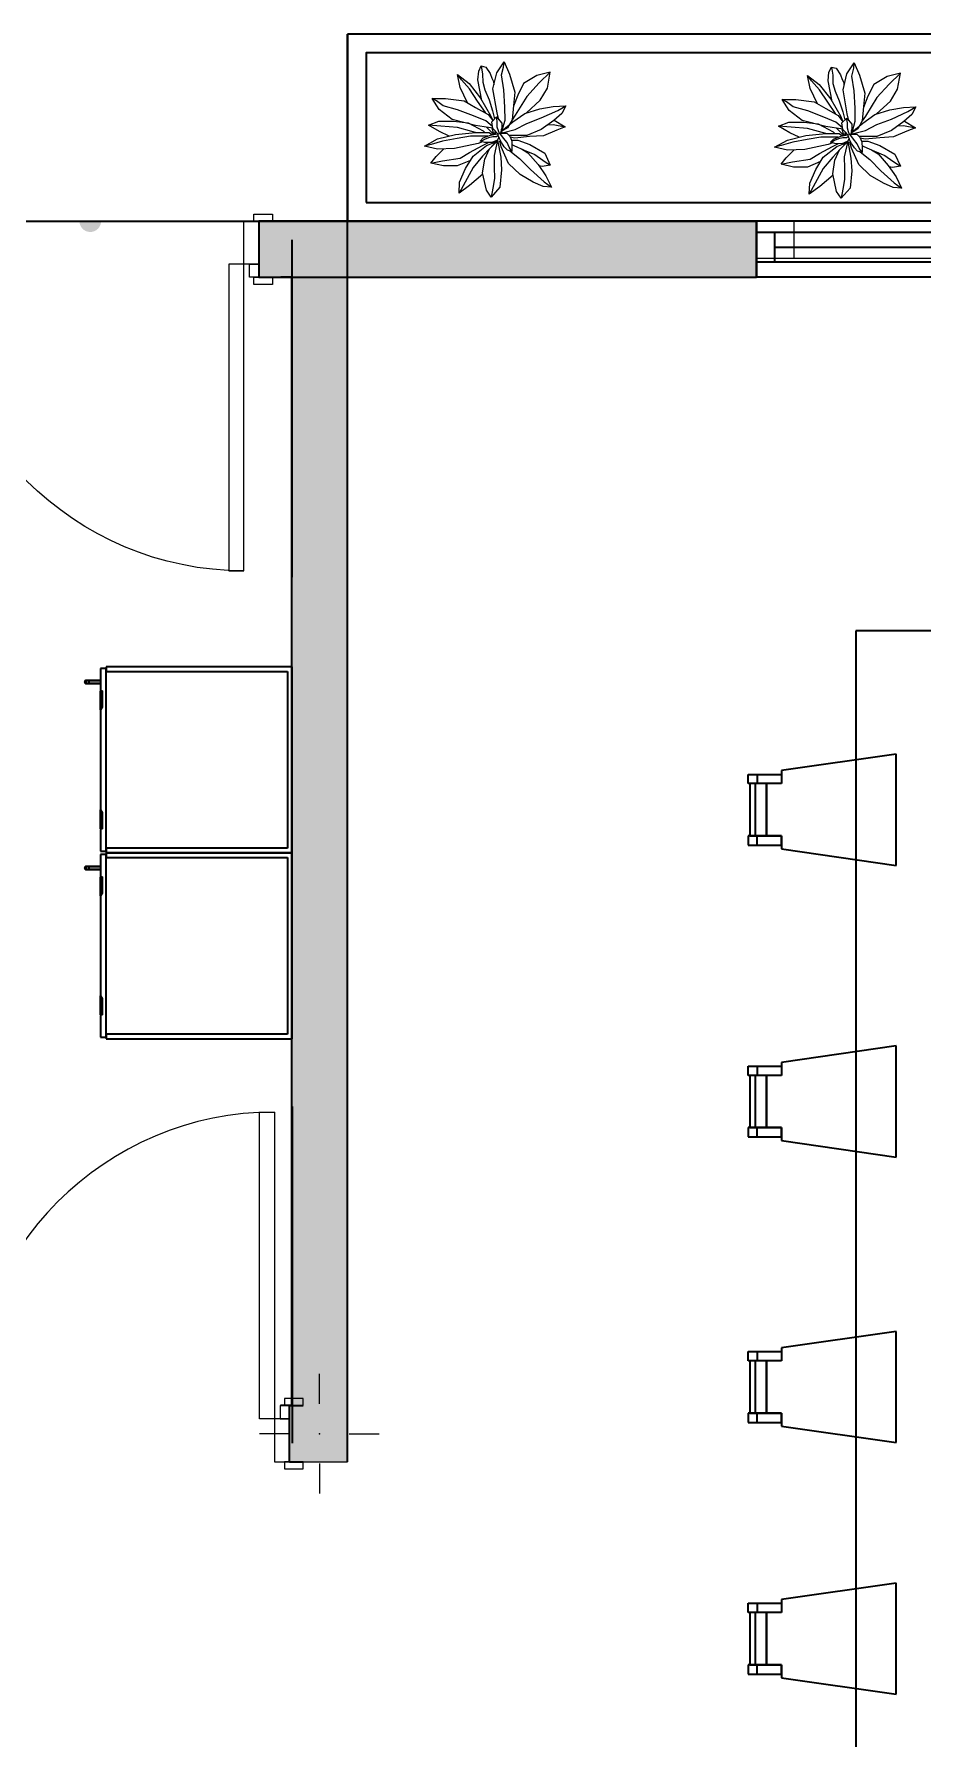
# Model space of a CAD drawing. Header units: millimetres. Extents: x -234375 to -184638, y -91483 to -70216.
# Drawn here: x -228030 to -225654, y -74892 to -70334 of the extents above; entities that cross this region are included whole.
import ezdxf

# ---------------------------------------------------------------- set-up
doc = ezdxf.new("R2010")
doc.units = ezdxf.units.MM
doc.header["$MEASUREMENT"] = 0
for name, color, linetype, lineweight in [('New_0_Pen_No__16', 124, 'Continuous', 20), ('New_0_Pen_No__7', 7, 'Continuous', 35), ('New_Archicad Doors_Pen_No__27', 7, 'Continuous', 35), ('New_Archicad Windows_Pen_No__27', 7, 'Continuous', 35), ('New_Drawing & Figure_Pen_No__11', 171, 'Continuous', 18), ('New_Drawing & Figure_Pen_No__13', 54, 'Continuous', 18), ('New_Drawing & Figure_Pen_No__16', 124, 'Continuous', 20), ('New_Drawing & Figure_Pen_No__2', 8, 'Continuous', 15), ('New_Drawing & Figure_Pen_No__7', 7, 'Continuous', 35), ('New_Structural - Bearing_Pen_No__1', 7, 'Continuous', 13), ('New_Structural - Bearing_Pen_No__27', 7, 'Continuous', 35)]:
    doc.layers.add(name, color=color, linetype=linetype, lineweight=lineweight)
for name, color, linetype in [('New_Archicad Doors', 7, 'Continuous'), ('New_Archicad Windows', 7, 'Continuous'), ('New_Structural - Bearing', 7, 'Continuous')]:
    doc.layers.add(name, color=color, linetype=linetype)
for name, color, linetype, lineweight, true_color in [('New_Archicad Doors_Pen_No__23', 30, 'Continuous', 20, 0xff6600), ('New_Archicad Doors_Pen_No__3', 30, 'Continuous', 18, 0xff6600), ('New_Archicad Windows_Pen_No__23', 30, 'Continuous', 20, 0xff6600), ('New_Archicad Windows_Pen_No__3', 30, 'Continuous', 18, 0xff6600), ('New_Drawing & Figure_Pen_No__3', 30, 'Continuous', 18, 0xff6600), ('New_Structural - Bearing_Pen_No__160', 33, 'Continuous', 20, 0xb4a35c)]:
    doc.layers.add(name, color=color, linetype=linetype, lineweight=lineweight, true_color=true_color)

# ---------------------------------------------------------------- blocks, each defined once
blk = doc.blocks.new('Wall_43', base_point=(-227192.6, -70984.5))
at = {"layer": 'New_Structural - Bearing_Pen_No__160', "linetype": 'Continuous', "lineweight": 0, "true_color": 0x5a512e}
for points in [[(-227192.5, -74001.3), (-227192.6, -70984.5), (-227342.6, -70984.5), (-227342.5, -74001.3)], [(-227192.5, -74001.3), (-227192.7, -74001.3), (-227192.7, -74151.2), (-227192.5, -74151.3)], [(-227192.5, -74151.3), (-227192.7, -74151.2), (-227192.7, -74151.3)]]:
    blk.add_hatch(color=59, dxfattribs=at).paths.add_polyline_path(points)
at = {"layer": 'New_Structural - Bearing_Pen_No__27', "color": 7, "linetype": 'Continuous', "lineweight": 35, "flags": 128}
for points in [[(-227342.6, -70984.5), (-227342.5, -74001.3)], [(-227342.6, -70984.5), (-227192.6, -70984.5)], [(-227192.5, -74151.3), (-227192.6, -70984.5)]]:
    blk.add_lwpolyline(points, dxfattribs=at)
blk = doc.blocks.new('2-Sash Sliding Window_7')
at = {"layer": 'New_Archicad Windows_Pen_No__23', "color": 30, "linetype": 'Continuous', "lineweight": 20, "true_color": 0xff6600}
for p, q in [((-750, 0), (-650, 0)), ((-650, 0), (-650, -100)), ((-25, -100), (-25, 0)), ((-25, 0), (25, 0)), ((-25, 0), (25, 0)), ((25, 0), (25, -100)), ((650, -100), (650, 0)), ((650, 0), (750, 0)), ((-650, -100), (-750, -100)), ((25, -100), (-25, -100)), ((25, -100), (-25, -100)), ((750, -100), (650, -100))]:
    blk.add_line(p, q, dxfattribs=at)
at = {"layer": 'New_Archicad Windows_Pen_No__27', "color": 7, "linetype": 'Continuous', "lineweight": 35}
for p, q in [((-750, 0), (-750, -100)), ((-750, 0), (-750, -100)), ((750, 0), (750, -100)), ((750, 0), (750, -100)), ((-750, -100), (-750, -150)), ((750, -100), (750, -150))]:
    blk.add_line(p, q, dxfattribs=at)
at = {"layer": 'New_Archicad Windows_Pen_No__3', "color": 30, "linetype": 'Continuous', "lineweight": 18, "true_color": 0xff6600}
for p, q in [((-750, 0), (750, 0)), ((-650, 0), (-25, 0)), ((25, 0), (650, 0)), ((-25, -100), (-650, -100)), ((650, -100), (25, -100)), ((-750, -150), (750, -150))]:
    blk.add_line(p, q, dxfattribs=at)
blk = doc.blocks.new('Door_2')
at = {"layer": 'New_Archicad Doors_Pen_No__23', "color": 30, "linetype": 'Continuous', "lineweight": 20, "true_color": 0xff6600}
for p, q in [((-410, 0), (-450, 0)), ((-450, 0), (-450, -115)), ((-410, -115), (-410, 0)), ((450, 0), (410, 0)), ((410, 0), (410, -115)), ((450, -115), (450, 0)), ((-450, -115), (-410, -115)), ((410, -115), (450, -115))]:
    blk.add_line(p, q, dxfattribs=at)
at = {"layer": 'New_Archicad Doors_Pen_No__27', "color": 7, "linetype": 'Continuous', "lineweight": 35}
for p, q in [((-450, 35), (-487, 35)), ((-450, 35), (-487, 35)), ((-450, 0), (-450, 35)), ((-450, 0), (-450, 35)), ((-450, -115), (-450, 0)), ((-450, -115), (-450, 0)), ((450, 0), (450, 35)), ((450, 0), (450, 35)), ((450, 35), (487, 35)), ((450, 35), (487, 35)), ((450, -115), (450, 0)), ((450, -115), (450, 0)), ((-450, -115), (-487, -115)), ((-450, -115), (-487, -115)), ((450, -115), (487, -115)), ((450, -115), (487, -115))]:
    blk.add_line(p, q, dxfattribs=at)
at = {"layer": 'New_Archicad Doors_Pen_No__3', "color": 30, "linetype": 'Continuous', "lineweight": 18, "true_color": 0xff6600}
for p, q in [((370, 0), (370, 820)), ((370, 820), (410, 820)), ((410, 820), (410, 0)), ((-437, 54), (-487, 54)), ((-487, 54), (-487, 35)), ((-437, 35), (-437, 54)), ((487, 54), (437, 54)), ((437, 54), (437, 35)), ((487, 35), (487, 54)), ((-487, 35), (-437, 35)), ((-425, 35), (-450, 35)), ((-450, 35), (-450, 0)), ((-450, 0), (-425, 0)), ((-425, 0), (-425, 35)), ((410, 0), (370, 0)), ((450, 35), (425, 35)), ((425, 35), (425, 0)), ((425, 0), (450, 0)), ((437, 35), (487, 35)), ((450, 0), (450, 35)), ((-437, -115), (-487, -115)), ((-487, -115), (-487, -134)), ((-487, -134), (-437, -134)), ((-437, -134), (-437, -115)), ((487, -115), (437, -115)), ((437, -115), (437, -134)), ((437, -134), (487, -134)), ((487, -134), (487, -115))]:
    blk.add_line(p, q, dxfattribs=at)
blk.add_arc((410, 0), 820, 90, 180, dxfattribs=at)
blk = doc.blocks.new('Wall_45', base_point=(-223355.4, -70834.3))
at = {"layer": 'New_Structural - Bearing_Pen_No__160', "linetype": 'Continuous', "lineweight": 0, "true_color": 0x5a512e}
blk.add_hatch(color=59, dxfattribs=at).paths.add_polyline_path([(-227429.6, -70834.5), (-227429.6, -70984.5), (-226098.9, -70984.5), (-226098.9, -70834.5)])
at = {"layer": 'New_Structural - Bearing_Pen_No__27', "color": 7, "linetype": 'Continuous', "lineweight": 35}
for p, q in [((-227429.6, -70834.5), (-227392.6, -70834.5)), ((-227429.6, -70834.5), (-227429.6, -70949.5)), ((-226098.9, -70834.5), (-226098.9, -70934.5)), ((-227429.6, -70949.5), (-227429.6, -70984.5)), ((-226098.9, -70934.5), (-226098.9, -70984.5)), ((-227429.6, -70984.5), (-227392.6, -70984.5))]:
    blk.add_line(p, q, dxfattribs=at)
at = {"layer": 'New_Structural - Bearing_Pen_No__27', "color": 7, "linetype": 'Continuous', "lineweight": 35, "flags": 128}
for points in [[(-226098.9, -70834.5), (-227429.6, -70834.5)], [(-227429.6, -70984.5), (-226098.9, -70984.5)]]:
    blk.add_lwpolyline(points, dxfattribs=at)
at = {"layer": 'New_Archicad Doors', "color": 21, "linetype": 'Continuous', "lineweight": 18, "true_color": 0xff9955, "xscale": -0.9999999999999997, "zscale": 1000, "rotation": 180.002571621855}
blk.add_blockref('Door_2', (-227879.6, -70949.5), dxfattribs=at)
at = {"layer": 'New_Archicad Windows', "color": 21, "linetype": 'Continuous', "lineweight": 18, "true_color": 0xff9955, "zscale": 1000, "rotation": 0.0025716218550847}
blk.add_blockref('2-Sash Sliding Window_7', (-225348.9, -70834.4), dxfattribs=at)
blk = doc.blocks.new('Wall_47', base_point=(-234132.1, -74001.6))
at = {"layer": 'New_Structural - Bearing_Pen_No__160', "linetype": 'Continuous', "lineweight": 0, "true_color": 0x5a512e}
blk.add_hatch(color=59, dxfattribs=at).paths.add_polyline_path([(-227342.5, -74001.3), (-227347.6, -74001.3), (-227347.6, -74151.3), (-227342.5, -74151.3)])
at = {"layer": 'New_Structural - Bearing_Pen_No__27', "color": 7, "linetype": 'Continuous', "lineweight": 35}
for p, q in [((-227347.6, -74001.3), (-227310.6, -74001.3)), ((-227347.6, -74036.3), (-227347.6, -74001.3)), ((-227347.6, -74151.3), (-227347.6, -74036.3)), ((-227347.6, -74151.3), (-227310.6, -74151.3))]:
    blk.add_line(p, q, dxfattribs=at)
at = {"layer": 'New_Structural - Bearing_Pen_No__27', "color": 7, "linetype": 'Continuous', "lineweight": 35, "flags": 128}
for points in [[(-227342.5, -74001.3), (-227347.6, -74001.3)], [(-227347.6, -74151.3), (-227342.5, -74151.3)], [(-227192.7, -74151.3), (-227192.5, -74151.3)]]:
    blk.add_lwpolyline(points, dxfattribs=at)
at = {"layer": 'New_Archicad Doors', "color": 21, "linetype": 'Continuous', "lineweight": 18, "true_color": 0xff9955, "zscale": 1000, "rotation": 0.0025708428136655}
blk.add_blockref('Door_2', (-227797.6, -74036.3), dxfattribs=at)
blk = doc.blocks.new('Column_43', base_point=(-227267.6, -74076.3))
at = {"layer": 'New_Structural - Bearing_Pen_No__160', "linetype": 'Continuous', "lineweight": 0, "true_color": 0x5a512e}
for points in [[(-227342.5, -74001.3), (-227192.7, -74151.2), (-227192.7, -74001.3)], [(-227192.7, -74151.2), (-227342.5, -74001.3), (-227342.5, -74151.3), (-227192.7, -74151.3)]]:
    blk.add_hatch(color=59, dxfattribs=at).paths.add_polyline_path(points)
at = {"layer": 'New_Structural - Bearing_Pen_No__1', "color": 7, "linetype": 'Continuous', "lineweight": 13}
for p, q in [((-227267.6, -73996.3), (-227267.6, -73916.3)), ((-227347.6, -74076.3), (-227427.6, -74076.3)), ((-227187.6, -74076.3), (-227107.6, -74076.3)), ((-227267.6, -74156.3), (-227267.6, -74236.3))]:
    blk.add_line(p, q, dxfattribs=at)
at = {"layer": 'New_Structural - Bearing_Pen_No__1', "color": 7, "linetype": 'Continuous', "lineweight": 13, "flags": 128}
blk.add_lwpolyline([(-227342.5, -74151.3), (-227192.7, -74151.3)], dxfattribs=at)
at = {"layer": 'New_Structural - Bearing_Pen_No__1', "color": 7, "linetype": 'Continuous', "lineweight": 13}
blk.add_point((-227267.6, -74076.3), dxfattribs=at)

msp = doc.modelspace()

# ---------------------------------------------------------------- hatches: boundary and pattern name
at = {"layer": 'New_0_Pen_No__16', "linetype": 'Continuous', "lineweight": 20}
msp.add_hatch(color=124, dxfattribs=at).paths.add_polyline_path([(-227851.3, -70834.5), (-227909.2, -70834.5, 1)])
at = {"layer": 'New_Drawing & Figure_Pen_No__16', "linetype": 'Continuous', "lineweight": 20}
msp.add_hatch(color=124, dxfattribs=at).paths.add_polyline_path([(-227851.3, -70834.5), (-227909.2, -70834.5, 1)])

# ---------------------------------------------------------------- linework, layer by layer
at = {"layer": 'New_0_Pen_No__7', "color": 7, "linetype": 'Continuous', "lineweight": 35}
for p, q in [((-224545.9, -70334.3), (-227192.7, -70334.5)), ((-227192.6, -70834.5), (-227192.7, -70334.5)), ((-227192.7, -70334.5), (-227192.6, -70834.5)), ((-227340.6, -70834.5), (-226100.2, -70834.5)), ((-227192.5, -73351.3), (-227192.6, -70834.5)), ((-226100.2, -70834.5), (-226100.2, -70984.5)), ((-227340.6, -70984.5), (-227340.6, -70884.5)), ((-227340.6, -70984.5), (-227370.6, -70984.5)), ((-227340.6, -70984.5), (-226100.2, -70984.5)), ((-227340.6, -71786.5), (-227340.6, -70984.5)), ((-227340.5, -73201.3), (-227340.5, -74001.3)), ((-227340.5, -74001.3), (-227370.5, -74001.3)), ((-227340.5, -74001.3), (-227340.5, -74101.3))]:
    msp.add_line(p, q, dxfattribs=at)
msp.add_lwpolyline([(-227142.6, -70784.5), (-224595.9, -70784.4), (-224595.9, -70384.3), (-227142.7, -70384.5)], close=True, dxfattribs=at)
msp.add_lwpolyline([(-229032.1, -70834.6), (-227340.6, -70834.5)], dxfattribs=at)
at = {"layer": 'New_Drawing & Figure_Pen_No__11', "color": 171, "linetype": 'Continuous', "lineweight": 18}
for points in [[(-226834.7, -70419.6), (-226831.3, -70441.2), (-226830.7, -70463.3), (-226825, -70483.8), (-226813.7, -70509.9), (-226804.6, -70539.4), (-226799.1, -70561.2)], [(-226779.4, -70594.3), (-226770.8, -70564.1), (-226771.6, -70529.3), (-226774.3, -70483.6), (-226780.3, -70443.7), (-226775.2, -70422.4), (-226773.9, -70408.6)], [(-225843.3, -70597.1), (-225834.7, -70566.9), (-225835.5, -70532.1), (-225838.2, -70486.4), (-225844.2, -70446.5), (-225839.1, -70425.2), (-225837.8, -70411.4)], [(-226823.1, -70545.4), (-226823.9, -70543.7), (-226844.7, -70513.4), (-226866.6, -70480.6), (-226887.7, -70456.2), (-226898.4, -70442)], [(-226650.2, -70436.1), (-226680.3, -70465), (-226713.2, -70500.8), (-226743.8, -70551.3), (-226752.2, -70563.2)], [(-225887, -70548.2), (-225887.8, -70546.5), (-225908.6, -70516.2), (-225930.5, -70483.4), (-225951.6, -70459), (-225962.3, -70444.8)], [(-225898.6, -70422.4), (-225895.2, -70444), (-225894.6, -70466.1), (-225888.9, -70486.6), (-225877.6, -70512.7), (-225868.5, -70542.2), (-225863, -70564)], [(-225714.1, -70438.9), (-225744.2, -70467.8), (-225777.1, -70503.6), (-225807.7, -70554.1), (-225816.1, -70566)], [(-226804.8, -70581.8), (-226823, -70566.6), (-226855.2, -70553.2), (-226898.1, -70537.1), (-226936.9, -70526.4), (-226954.4, -70513), (-226966.4, -70506.3)], [(-225868.7, -70584.6), (-225886.9, -70569.4), (-225919.1, -70556), (-225962, -70539.9), (-226000.8, -70529.2), (-226018.3, -70515.8), (-226030.3, -70509.1)], [(-226752.9, -70648.4), (-226760.3, -70636.7), (-226765.9, -70624.6), (-226775.3, -70612.5), (-226782.9, -70602.9), (-226786.3, -70600.4), (-226788.6, -70592.7), (-226792.1, -70583), (-226792.1, -70568.9), (-226793.1, -70559.7), (-226793.8, -70555.9)], [(-226778.8, -70598.1), (-226744, -70589.4), (-226713.2, -70573.3), (-226674.3, -70558.6), (-226630.1, -70538.5), (-226608.7, -70526.4)], [(-225842.7, -70600.9), (-225807.9, -70592.2), (-225777.1, -70576.1), (-225738.2, -70561.4), (-225694, -70541.3), (-225672.6, -70529.2)], [(-226849.8, -70597.4), (-226859.8, -70594.9), (-226898.3, -70584.1), (-226942.5, -70580.3), (-226976, -70577.6)], [(-226657, -70576.9), (-226642.4, -70575.9), (-226610.3, -70582.2)], [(-225913.7, -70600.2), (-225923.7, -70597.7), (-225962.2, -70586.9), (-226006.4, -70583.1), (-226039.8, -70580.4)], [(-225816.8, -70651.2), (-225824.2, -70639.5), (-225829.8, -70627.4), (-225839.2, -70615.3), (-225846.8, -70605.7), (-225850.2, -70603.2), (-225852.5, -70595.5), (-225856, -70585.8), (-225856, -70571.7), (-225857, -70562.5), (-225857.7, -70558.7)], [(-225720.9, -70579.7), (-225706.3, -70578.8), (-225674.2, -70585)], [(-226817.3, -70607.5), (-226824.4, -70606.8), (-226863.2, -70606.8), (-226899.4, -70613.5), (-226938.3, -70620.2), (-226969.1, -70629.6), (-226986.5, -70633.6)], [(-226969.2, -70679), (-226938.5, -70672.8), (-226891.4, -70666), (-226866.4, -70650.7), (-226831.8, -70631.9), (-226815.5, -70624.3)], [(-226794.9, -70622.9), (-226811, -70639), (-226831.1, -70660.4), (-226856.5, -70691.2), (-226878, -70730.1), (-226894.1, -70759.5)], [(-226789.2, -70605.7), (-226794.5, -70608.6), (-226804.2, -70608.8), (-226815.4, -70611.9), (-226826.3, -70616.2), (-226833.8, -70620.3), (-226837.5, -70620.6)], [(-226791, -70617.7), (-226800.3, -70659.3), (-226799.9, -70690), (-226799.5, -70720.6), (-226804.3, -70746.1), (-226808.3, -70769.9)], [(-226758.2, -70646.6), (-226732.3, -70667.2), (-226703, -70696.8), (-226666.7, -70729), (-226647, -70743.7)], [(-226753.2, -70629.3), (-226748, -70632.2), (-226719.9, -70644.3), (-226691.7, -70656.4), (-226670.3, -70671.1), (-226650.2, -70684.5)], [(-225881.2, -70610.3), (-225888.3, -70609.6), (-225927.1, -70609.6), (-225963.3, -70616.3), (-226002.2, -70623), (-226033, -70632.4), (-226050.4, -70636.4)], [(-226033.1, -70681.8), (-226002.4, -70675.6), (-225955.3, -70668.8), (-225930.3, -70653.5), (-225895.7, -70634.7), (-225879.4, -70627.1)], [(-225858.8, -70625.7), (-225874.9, -70641.8), (-225895, -70663.2), (-225920.4, -70694), (-225941.9, -70732.9), (-225958, -70762.3)], [(-225853.1, -70608.5), (-225858.4, -70611.4), (-225868.1, -70611.6), (-225879.3, -70614.7), (-225890.2, -70619), (-225897.7, -70623.1), (-225901.4, -70623.4)], [(-225854.9, -70620.5), (-225864.2, -70662.2), (-225863.8, -70692.8), (-225863.4, -70723.4), (-225868.2, -70748.9), (-225872.2, -70772.8)], [(-225822.1, -70649.4), (-225796.2, -70670), (-225766.9, -70699.6), (-225730.6, -70731.8), (-225710.9, -70746.5)], [(-225817.1, -70632.1), (-225811.9, -70635.1), (-225783.8, -70647.1), (-225755.6, -70659.2), (-225734.2, -70673.9), (-225714.1, -70687.3)]]:
    msp.add_lwpolyline(points, dxfattribs=at)
at = {"layer": 'New_Drawing & Figure_Pen_No__13', "color": 54, "linetype": 'Continuous', "lineweight": 18}
for p, q in [((-226607.5, -70984.5), (-227192.6, -70984.5)), ((-227192.6, -70984.5), (-227192.5, -73410))]:
    msp.add_line(p, q, dxfattribs=at)
at = {"layer": 'New_Drawing & Figure_Pen_No__2', "color": 8, "linetype": 'Continuous', "lineweight": 15}
for points in [[(-226789.8, -70601.8), (-226804, -70586.5), (-226806.8, -70568.9), (-226793.8, -70555.9), (-226780.2, -70572.3), (-226780.2, -70583.7), (-226783, -70599)], [(-225853.7, -70604.6), (-225867.9, -70589.3), (-225870.7, -70571.7), (-225857.7, -70558.7), (-225844.1, -70575.1), (-225844.1, -70586.5), (-225846.9, -70601.8)]]:
    msp.add_lwpolyline(points, close=True, dxfattribs=at)
for points in [[(-226787.6, -70610.2), (-226791, -70617.7), (-226806.8, -70624.5), (-226825.6, -70624), (-226837.5, -70620.6), (-226829.6, -70612.1), (-226809.7, -70604.7), (-226792.1, -70601.3), (-226789.8, -70601.8)], [(-226801.4, -70603.1), (-226821.2, -70583.2)], [(-226801.4, -70603.1), (-226806, -70585.6)], [(-226782.5, -70598.8), (-226766.5, -70599), (-226758.6, -70607.5), (-226753.5, -70620), (-226752.9, -70636.5), (-226752.9, -70648.4), (-226764.8, -70644.4), (-226773.4, -70635.9), (-226780.7, -70624), (-226786.4, -70613.8), (-226789.3, -70605.2), (-226789.8, -70601.8)], [(-225865.3, -70605.9), (-225885.1, -70586)], [(-225865.3, -70605.9), (-225869.9, -70588.4)], [(-225846.4, -70601.6), (-225830.4, -70601.8), (-225822.5, -70610.3), (-225817.4, -70622.8), (-225816.8, -70639.3), (-225816.8, -70651.2), (-225828.7, -70647.2), (-225837.3, -70638.7), (-225844.6, -70626.8), (-225850.3, -70616.6), (-225853.1, -70608.1), (-225853.7, -70604.6)], [(-225851.5, -70613), (-225854.9, -70620.5), (-225870.7, -70627.3), (-225889.5, -70626.8), (-225901.4, -70623.4), (-225893.4, -70614.9), (-225873.6, -70607.5), (-225856, -70604.1), (-225853.7, -70604.6)]]:
    msp.add_lwpolyline(points, dxfattribs=at)
at = {"layer": 'New_Drawing & Figure_Pen_No__3', "color": 30, "linetype": 'Continuous', "lineweight": 18, "true_color": 0xff6600}
for points in [[(-226832.9, -70511.8), (-226843.7, -70456.5), (-226841.5, -70433.3), (-226834.7, -70419.6), (-226822.2, -70423), (-226810.8, -70440.1), (-226806.3, -70452.6), (-226801.7, -70461.1), (-226801.1, -70470.3)], [(-226787.7, -70563.2), (-226792.7, -70544.5), (-226803.6, -70480.5), (-226793.3, -70437.7), (-226773.9, -70408.6), (-226759.2, -70441.7), (-226745.2, -70489.7), (-226748.6, -70524.9), (-226752.2, -70563.2), (-226764.5, -70584.8), (-226779.4, -70594.3), (-226781, -70588.2)], [(-225851.6, -70566), (-225856.6, -70547.3), (-225867.5, -70483.3), (-225857.1, -70440.5), (-225837.8, -70411.4), (-225823.1, -70444.5), (-225809.1, -70492.5), (-225812.5, -70527.7), (-225816.1, -70566), (-225828.4, -70587.6), (-225843.3, -70597.1), (-225844.9, -70591)], [(-226871.9, -70518.1), (-226891.6, -70477.1), (-226898.4, -70442), (-226867.1, -70466.2), (-226836.5, -70505.3), (-226809.8, -70552.1), (-226803.8, -70565.8)], [(-226714, -70545.1), (-226676.9, -70511), (-226658.1, -70479.2), (-226650.2, -70436.1), (-226686, -70445.2), (-226721.7, -70466.7), (-226737, -70497.4), (-226748.9, -70527.4)], [(-225935.8, -70520.9), (-225955.5, -70479.9), (-225962.3, -70444.8), (-225931, -70469), (-225900.4, -70508.2), (-225873.7, -70555), (-225867.7, -70568.6)], [(-225896.7, -70514.6), (-225907.6, -70459.3), (-225905.4, -70436.1), (-225898.6, -70422.4), (-225886.1, -70425.8), (-225874.7, -70442.9), (-225870.2, -70455.4), (-225865.6, -70463.9), (-225865, -70473.1)], [(-225777.9, -70547.9), (-225740.8, -70513.8), (-225722, -70482), (-225714.1, -70438.9), (-225749.8, -70448), (-225785.6, -70469.5), (-225800.9, -70500.2), (-225812.8, -70530.2)], [(-226804.1, -70585.9), (-226849.8, -70578.7), (-226912.8, -70562.6), (-226947.7, -70535.8), (-226966.4, -70506.3), (-226930.2, -70506.3), (-226880.7, -70513), (-226849.8, -70530.4), (-226816.4, -70549.2), (-226803.8, -70565.8)], [(-225868, -70588.7), (-225913.7, -70581.5), (-225976.7, -70565.4), (-226011.6, -70538.6), (-226030.3, -70509.1), (-225994.1, -70509.1), (-225944.6, -70515.8), (-225913.7, -70533.2), (-225880.2, -70552), (-225867.7, -70568.6)], [(-226778.6, -70598.8), (-226780.2, -70593.4), (-226750.7, -70569.3), (-226718.5, -70546.5), (-226678.3, -70534.4), (-226642.2, -70527.7), (-226608.7, -70526.4), (-226619.4, -70546.5), (-226640.8, -70565.3), (-226674.3, -70589.4), (-226713.2, -70605.5), (-226761.4, -70605.5)], [(-225842.5, -70601.7), (-225844.1, -70596.2), (-225814.6, -70572.1), (-225782.4, -70549.3), (-225742.2, -70537.2), (-225706.1, -70530.5), (-225672.6, -70529.2), (-225683.3, -70549.3), (-225704.7, -70568.1), (-225738.2, -70592.2), (-225777.1, -70608.3), (-225825.3, -70608.3)], [(-226831.3, -70622.4), (-226843.1, -70626.9), (-226906.1, -70640.3), (-226951.7, -70641.6), (-226986.5, -70633.6), (-226951.7, -70614.8), (-226903.4, -70602.8), (-226849.8, -70597.4), (-226813.7, -70597.4), (-226805.2, -70603.8)], [(-226920.7, -70607.1), (-226946.2, -70595.1), (-226976, -70577.6), (-226948.5, -70566.8), (-226908.9, -70566.8), (-226870.1, -70571.6), (-226829.7, -70593.2), (-226825.4, -70597.4)], [(-226639.7, -70564.3), (-226610.3, -70582.2), (-226632.9, -70590.8), (-226668.4, -70606.6), (-226705.6, -70608.5), (-226744.8, -70612.7), (-226757.5, -70610.2)], [(-225895.2, -70625.2), (-225907, -70629.7), (-225970, -70643.1), (-226015.6, -70644.4), (-226050.4, -70636.4), (-226015.6, -70617.6), (-225967.3, -70605.6), (-225913.7, -70600.2), (-225877.6, -70600.2), (-225869.1, -70606.6)], [(-225984.6, -70609.9), (-226010.1, -70597.9), (-226039.8, -70580.4), (-226012.4, -70569.7), (-225972.8, -70569.6), (-225934, -70574.4), (-225893.6, -70596), (-225889.3, -70600.2)], [(-225703.6, -70567.1), (-225674.2, -70585), (-225696.8, -70593.6), (-225732.3, -70609.4), (-225769.5, -70611.3), (-225808.7, -70615.5), (-225821.4, -70613)], [(-226863.5, -70672), (-226898.8, -70687), (-226935.7, -70687), (-226969.2, -70679), (-226955.6, -70662), (-226934.5, -70641.1)], [(-226830.4, -70708.7), (-226865.9, -70739.4), (-226894.1, -70759.5), (-226892.7, -70730.1), (-226876.6, -70693.9), (-226856.5, -70660.4), (-226820.4, -70632.3), (-226793.6, -70621.5)], [(-226727.5, -70641), (-226710, -70651.5), (-226682.6, -70683.3), (-226661.8, -70713.6), (-226647, -70743.7), (-226669.7, -70742.1), (-226695.6, -70730.1), (-226731.2, -70709.3), (-226761.7, -70680.3), (-226781.3, -70636.2), (-226785.4, -70620.4), (-226783.5, -70618.9)], [(-226754.5, -70617.5), (-226737.3, -70617.5), (-226705.1, -70629.6), (-226664.9, -70652.3), (-226650.2, -70684.5), (-226671.6, -70688.5), (-226680.2, -70686.8)], [(-225927.4, -70674.8), (-225962.7, -70689.8), (-225999.6, -70689.8), (-226033.1, -70681.8), (-226019.5, -70664.8), (-225998.4, -70643.9)], [(-225894.3, -70711.5), (-225929.8, -70742.2), (-225958, -70762.3), (-225956.6, -70732.9), (-225940.5, -70696.7), (-225920.4, -70663.2), (-225884.3, -70635.1), (-225857.5, -70624.3)], [(-225791.4, -70643.8), (-225773.9, -70654.3), (-225746.5, -70686.1), (-225725.7, -70716.4), (-225710.9, -70746.5), (-225733.6, -70744.9), (-225759.5, -70732.9), (-225795.1, -70712.1), (-225825.6, -70683.1), (-225845.2, -70639), (-225849.3, -70623.2), (-225847.4, -70621.7)], [(-225818.4, -70620.3), (-225801.2, -70620.3), (-225769, -70632.4), (-225728.8, -70655.1), (-225714.1, -70687.3), (-225735.5, -70691.3), (-225744.1, -70689.6)]]:
    msp.add_lwpolyline(points, dxfattribs=at)
for points in [[(-226812.7, -70641.4), (-226791, -70617.7), (-226782.5, -70663.2), (-226780.5, -70697.4), (-226784.9, -70743.4), (-226808.3, -70769.9), (-226820.7, -70752), (-226831.2, -70705.3), (-226825.3, -70669)], [(-225876.6, -70644.2), (-225854.9, -70620.5), (-225846.4, -70666), (-225844.4, -70700.2), (-225848.8, -70746.2), (-225872.2, -70772.8), (-225884.6, -70754.8), (-225895.1, -70708.1), (-225889.2, -70671.8)]]:
    msp.add_lwpolyline(points, close=True, dxfattribs=at)
at = {"layer": 'New_Drawing & Figure_Pen_No__7', "color": 7, "linetype": 'Continuous', "lineweight": 35}
for p, q in [((-224545.9, -70334.3), (-227192.7, -70334.5)), ((-227192.6, -70834.5), (-227192.7, -70334.5)), ((-227192.7, -70334.5), (-227192.6, -70834.5)), ((-227340.6, -70834.5), (-226100.2, -70834.5)), ((-227192.5, -73351.3), (-227192.6, -70834.5)), ((-224595.9, -70834.4), (-226100.2, -70834.5)), ((-226100.2, -70834.5), (-226100.2, -70984.5)), ((-224595.9, -70864.4), (-226100.2, -70864.5)), ((-226050.2, -70944.5), (-226050.2, -70864.5)), ((-227340.6, -70984.5), (-227340.6, -70884.5)), ((-224645.9, -70904.4), (-226050.2, -70904.5)), ((-224595.9, -70944.4), (-226100.2, -70944.5)), ((-227340.6, -70984.5), (-227370.6, -70984.5)), ((-227340.6, -70984.5), (-226100.2, -70984.5)), ((-227340.6, -71786.5), (-227340.6, -70984.5)), ((-224595.9, -70984.4), (-226100.2, -70984.5)), ((-224447.4, -71929.9), (-225833.4, -71929.9)), ((-225833.4, -71929.9), (-225833.3, -75222.5)), ((-227852.7, -72030.3), (-227852.7, -72088.3)), ((-227837.8, -72030.3), (-227852.7, -72030.3)), ((-227340.6, -72026.1), (-227837.8, -72026.1)), ((-227837.8, -72026.1), (-227837.8, -72038.5)), ((-227837.8, -72519.2), (-227837.8, -72030.3)), ((-227837.8, -72038.5), (-227353, -72038.5)), ((-227353, -72038.5), (-227353, -72510.9)), ((-227340.6, -72523.3), (-227340.6, -72026.1)), ((-227852.7, -72070.7), (-227860.9, -72070.7)), ((-227860.9, -72070.7), (-227852.7, -72070.7)), ((-227860.9, -72070.7), (-227852.7, -72070.7)), ((-227852.7, -72070.7), (-227860.7, -72070.7)), ((-227852.7, -72088.3), (-227848.1, -72090)), ((-227852.7, -72090.3), (-227851.3, -72089.7)), ((-227851.3, -72089.7), (-227852.7, -72090.3)), ((-227852.7, -72140.8), (-227852.7, -72090.3)), ((-227851.3, -72089.7), (-227851.3, -72088.8)), ((-227851.3, -72088.8), (-227851.3, -72089.7)), ((-227848.1, -72090), (-227848.1, -72134.2)), ((-227848.1, -72134.2), (-227852.7, -72140.8)), ((-227852.7, -72140.8), (-227852.7, -72408.7)), ((-225725.6, -72259.8), (-226032.5, -72303.6)), ((-225725.6, -72556.8), (-225725.6, -72259.8)), ((-226121.6, -72338.4), (-226121.6, -72313.6)), ((-226121.6, -72313.6), (-226032.5, -72313.6)), ((-226096.8, -72313.6), (-226096.8, -72338.4)), ((-226032.5, -72303.6), (-226032.5, -72338.4)), ((-226032.5, -72313.6), (-226032.5, -72338.4)), ((-226032.5, -72338.4), (-226121.6, -72338.4)), ((-226072.1, -72338.4), (-226116.6, -72338.4)), ((-226116.6, -72338.4), (-226116.6, -72478.2)), ((-226101.8, -72478.2), (-226101.8, -72338.4)), ((-226032.5, -72338.4), (-226072.1, -72338.4)), ((-226072.1, -72338.4), (-226072.1, -72478.2)), ((-226072.1, -72478.2), (-226072.1, -72338.4)), ((-227852.7, -72459.2), (-227852.7, -72408.7)), ((-227852.7, -72408.7), (-227848.1, -72415.3)), ((-227848.1, -72415.3), (-227848.1, -72459.5)), ((-227851.3, -72459.7), (-227852.7, -72459.2)), ((-227852.7, -72459.2), (-227851.3, -72459.7)), ((-227848.1, -72459.5), (-227852.7, -72461.2)), ((-227852.7, -72461.2), (-227852.7, -72519.2)), ((-227851.3, -72460.7), (-227851.3, -72459.7)), ((-227851.3, -72459.7), (-227851.3, -72460.7)), ((-227837.8, -72510.9), (-227837.8, -72523.3)), ((-227353, -72510.9), (-227837.8, -72510.9)), ((-226032.5, -72478.2), (-226121.6, -72478.2)), ((-226121.6, -72478.2), (-226121.6, -72502.9)), ((-226121.6, -72502.9), (-226032.5, -72502.9)), ((-226116.6, -72478.2), (-226072.1, -72478.2)), ((-226096.8, -72502.9), (-226096.8, -72478.2)), ((-226072.1, -72478.2), (-226032.5, -72478.2)), ((-226032.5, -72478.2), (-226032.5, -72512.9)), ((-226032.5, -72502.9), (-226032.5, -72478.2)), ((-226032.5, -72512.9), (-225725.6, -72556.8)), ((-227852.7, -72519.2), (-227837.8, -72519.2)), ((-227852.7, -72527.5), (-227852.7, -72585.5)), ((-227837.8, -72527.5), (-227852.7, -72527.5)), ((-227837.8, -72523.3), (-227340.6, -72523.3)), ((-227340.6, -72523.3), (-227837.8, -72523.3)), ((-227837.8, -72523.3), (-227837.8, -72535.8)), ((-227837.8, -73016.4), (-227837.8, -72527.5)), ((-227837.8, -72535.8), (-227353, -72535.7)), ((-227353, -72535.7), (-227353, -73008.1)), ((-227340.5, -73020.5), (-227340.6, -72523.3)), ((-227852.7, -72567.9), (-227860.8, -72567.9)), ((-227860.8, -72567.9), (-227852.7, -72567.9)), ((-227860.8, -72567.9), (-227852.7, -72567.9)), ((-227852.7, -72567.9), (-227860.7, -72567.9)), ((-227852.7, -72585.5), (-227848.1, -72587.2)), ((-227852.7, -72587.5), (-227851.3, -72587)), ((-227851.3, -72587), (-227852.7, -72587.5)), ((-227852.7, -72638), (-227852.7, -72587.5)), ((-227851.3, -72587), (-227851.3, -72586)), ((-227851.3, -72586), (-227851.3, -72587)), ((-227848.1, -72587.2), (-227848.1, -72631.4)), ((-227848.1, -72631.4), (-227852.7, -72638)), ((-227852.7, -72638), (-227852.7, -72905.9)), ((-227852.7, -72956.4), (-227852.7, -72905.9)), ((-227852.7, -72905.9), (-227848, -72912.5)), ((-227848, -72912.5), (-227848, -72956.7)), ((-227851.3, -72956.9), (-227852.7, -72956.4)), ((-227852.7, -72956.4), (-227851.3, -72956.9)), ((-227848, -72956.7), (-227852.7, -72958.4)), ((-227852.7, -72958.4), (-227852.7, -73016.4)), ((-227851.3, -72957.9), (-227851.3, -72956.9)), ((-227851.3, -72956.9), (-227851.3, -72957.9)), ((-227852.7, -73016.4), (-227837.8, -73016.4)), ((-227837.8, -73008.1), (-227837.8, -73020.5)), ((-227353, -73008.1), (-227837.8, -73008.1)), ((-227837.8, -73020.5), (-227340.5, -73020.5)), ((-225725.6, -73039.7), (-226032.4, -73083.5)), ((-225725.5, -73336.7), (-225725.6, -73039.7)), ((-226121.5, -73118.3), (-226121.5, -73093.5)), ((-226121.5, -73093.5), (-226032.4, -73093.5)), ((-226096.8, -73093.5), (-226096.8, -73118.3)), ((-226032.4, -73083.5), (-226032.4, -73118.3)), ((-226032.4, -73093.5), (-226032.4, -73118.3)), ((-226032.4, -73118.3), (-226121.5, -73118.3)), ((-226072, -73118.3), (-226116.6, -73118.3)), ((-226116.6, -73118.3), (-226116.6, -73258.1)), ((-226101.7, -73258.1), (-226101.7, -73118.3)), ((-226032.4, -73118.3), (-226072, -73118.3)), ((-226072, -73118.3), (-226072, -73258.1)), ((-226072, -73258.1), (-226072, -73118.3)), ((-227340.5, -73201.3), (-227340.5, -74001.3)), ((-226032.4, -73258.1), (-226121.5, -73258.1)), ((-226121.5, -73258.1), (-226121.5, -73282.8)), ((-226121.5, -73282.8), (-226032.4, -73282.8)), ((-226116.6, -73258.1), (-226072, -73258.1)), ((-226096.8, -73282.8), (-226096.8, -73258.1)), ((-226072, -73258.1), (-226032.4, -73258.1)), ((-226032.4, -73258.1), (-226032.4, -73292.8)), ((-226032.4, -73282.8), (-226032.4, -73258.1)), ((-226032.4, -73292.8), (-225725.5, -73336.7)), ((-225725.5, -73802.8), (-226032.4, -73846.6)), ((-225725.5, -74099.8), (-225725.5, -73802.8)), ((-226121.5, -73881.4), (-226121.5, -73856.6)), ((-226121.5, -73856.6), (-226032.4, -73856.6)), ((-226032.4, -73881.4), (-226121.5, -73881.4)), ((-226072, -73881.4), (-226116.6, -73881.4)), ((-226116.6, -73881.4), (-226116.6, -74021.2)), ((-226101.7, -74021.2), (-226101.7, -73881.4)), ((-226096.8, -73856.6), (-226096.8, -73881.4)), ((-226032.4, -73881.4), (-226072, -73881.4)), ((-226072, -73881.4), (-226072, -74021.2)), ((-226072, -74021.2), (-226072, -73881.4)), ((-226032.4, -73846.6), (-226032.4, -73881.4)), ((-226032.4, -73856.6), (-226032.4, -73881.4)), ((-227340.5, -74001.3), (-227370.5, -74001.3)), ((-227340.5, -74001.3), (-227340.5, -74101.3)), ((-226032.4, -74021.2), (-226121.5, -74021.2)), ((-226121.5, -74021.2), (-226121.5, -74046)), ((-226116.6, -74021.2), (-226072, -74021.2)), ((-226096.8, -74046), (-226096.8, -74021.2)), ((-226072, -74021.2), (-226032.4, -74021.2)), ((-226032.4, -74021.2), (-226032.4, -74056)), ((-226032.4, -74046), (-226032.4, -74021.2)), ((-226121.5, -74046), (-226032.4, -74046)), ((-226032.4, -74056), (-225725.5, -74099.8)), ((-225725.5, -74475.9), (-226032.4, -74519.8)), ((-225725.5, -74772.9), (-225725.5, -74475.9)), ((-226032.4, -74519.8), (-226032.4, -74554.6)), ((-226121.5, -74554.6), (-226121.5, -74529.8)), ((-226121.5, -74529.8), (-226032.4, -74529.8)), ((-226032.4, -74554.6), (-226121.5, -74554.6)), ((-226072, -74554.6), (-226116.5, -74554.6)), ((-226116.5, -74554.6), (-226116.5, -74694.4)), ((-226101.7, -74694.4), (-226101.7, -74554.6)), ((-226096.7, -74529.8), (-226096.7, -74554.6)), ((-226032.4, -74554.6), (-226072, -74554.6)), ((-226072, -74554.6), (-226072, -74694.4)), ((-226072, -74694.4), (-226072, -74554.6)), ((-226032.4, -74529.8), (-226032.4, -74554.6)), ((-226032.4, -74694.4), (-226121.5, -74694.4)), ((-226121.5, -74694.4), (-226121.5, -74719.1)), ((-226116.5, -74694.4), (-226072, -74694.4)), ((-226096.7, -74719.1), (-226096.7, -74694.4)), ((-226072, -74694.4), (-226032.4, -74694.4)), ((-226032.4, -74694.4), (-226032.4, -74729.1)), ((-226032.4, -74719.1), (-226032.4, -74694.4)), ((-226121.5, -74719.1), (-226032.4, -74719.1)), ((-226032.4, -74729.1), (-225725.5, -74772.9))]:
    msp.add_line(p, q, dxfattribs=at)
msp.add_lwpolyline([(-227142.6, -70784.5), (-224595.9, -70784.4), (-224595.9, -70384.3), (-227142.7, -70384.5)], close=True, dxfattribs=at)
for points in [[(-226797.1, -70593.9), (-226799.1, -70602.6)], [(-225861, -70596.7), (-225863, -70605.4)], [(-226797.5, -70620.5), (-226793.6, -70621.5)], [(-225861.4, -70623.3), (-225857.5, -70624.3)], [(-229032.1, -70834.6), (-227340.6, -70834.5)]]:
    msp.add_lwpolyline(points, dxfattribs=at)
at = {"layer": 'New_Drawing & Figure_Pen_No__7', "color": 7, "linetype": 'Continuous', "lineweight": 35, "flags": 128}
for points in [[(-227891.1, -72062.4), (-227891.7, -72062.4), (-227892.3, -72062.5), (-227892.8, -72062.7), (-227893.4, -72063), (-227893.8, -72063.4), (-227894.3, -72063.8), (-227894.6, -72064.2), (-227895.1, -72065.3), (-227895.2, -72065.9), (-227895.3, -72066.5), (-227895.2, -72067.1), (-227895.1, -72067.6), (-227894.6, -72068.7), (-227894, -72069.5), (-227893.3, -72070), (-227892.8, -72070.3), (-227891.9, -72070.6), (-227891.1, -72070.7)], [(-227891.1, -72062.4), (-227891.7, -72062.4), (-227892.3, -72062.5), (-227892.8, -72062.7), (-227893.4, -72063), (-227893.8, -72063.4), (-227894.3, -72063.8), (-227894.6, -72064.2), (-227895.1, -72065.3), (-227895.2, -72065.9), (-227895.3, -72066.5), (-227895.2, -72067.1), (-227895.1, -72067.6), (-227894.6, -72068.7), (-227894, -72069.5), (-227893.3, -72070), (-227892.8, -72070.3), (-227891.9, -72070.6), (-227891.1, -72070.7)], [(-227887.7, -72062.4), (-227889.5, -72062.8), (-227890.3, -72063.2), (-227890.9, -72063.8), (-227891.4, -72064.6), (-227891.8, -72065.4), (-227891.9, -72065.9), (-227891.9, -72066.3), (-227891.8, -72067.2), (-227891.6, -72067.9), (-227891.3, -72068.6), (-227890.9, -72069.2), (-227890.4, -72069.7), (-227889.8, -72070.1), (-227889.1, -72070.4), (-227887.7, -72070.7)], [(-227887.7, -72062.4), (-227891.1, -72062.4), (-227885.5, -72062.4), (-227871, -72062.4), (-227852.7, -72062.4)], [(-227852.7, -72062.4), (-227871, -72062.4), (-227885.5, -72062.4), (-227891.1, -72062.4), (-227887.7, -72062.4)], [(-227887.7, -72070.7), (-227885.9, -72070.3), (-227885.2, -72069.8), (-227884.5, -72069.2), (-227884, -72068.4), (-227883.7, -72067.6), (-227883.6, -72067.1), (-227883.5, -72066.7), (-227883.6, -72065.8), (-227883.8, -72065.1), (-227884.1, -72064.4), (-227884.5, -72063.8), (-227885, -72063.3), (-227885.6, -72062.9), (-227886.3, -72062.6), (-227887.7, -72062.4)], [(-227888.7, -72070.7), (-227891.1, -72070.7), (-227886.3, -72070.7)], [(-227852.7, -72070.7), (-227871, -72070.7), (-227885.5, -72070.7), (-227891.1, -72070.7), (-227887.7, -72070.7)], [(-227887.7, -72070.7), (-227891.1, -72070.7), (-227885.5, -72070.7), (-227871, -72070.7), (-227852.7, -72070.7)], [(-227891.1, -72559.6), (-227891.7, -72559.6), (-227892.3, -72559.7), (-227892.8, -72560), (-227893.3, -72560.2), (-227893.8, -72560.6), (-227894.2, -72561), (-227894.6, -72561.5), (-227895.1, -72562.5), (-227895.2, -72563.1), (-227895.3, -72563.7), (-227895.2, -72564.3), (-227895.1, -72564.8), (-227894.6, -72565.9), (-227893.9, -72566.8), (-227893.3, -72567.2), (-227892.8, -72567.5), (-227891.9, -72567.8), (-227891.1, -72567.9)], [(-227891.1, -72559.6), (-227891.7, -72559.6), (-227892.3, -72559.7), (-227892.8, -72560), (-227893.3, -72560.2), (-227893.8, -72560.6), (-227894.2, -72561), (-227894.6, -72561.5), (-227895.1, -72562.5), (-227895.2, -72563.1), (-227895.3, -72563.7), (-227895.2, -72564.3), (-227895.1, -72564.8), (-227894.6, -72565.9), (-227893.9, -72566.8), (-227893.3, -72567.2), (-227892.8, -72567.5), (-227891.9, -72567.8), (-227891.1, -72567.9)], [(-227887.7, -72559.6), (-227889.4, -72560), (-227890.2, -72560.4), (-227890.9, -72561.1), (-227891.4, -72561.8), (-227891.7, -72562.7), (-227891.8, -72563.1), (-227891.9, -72563.5), (-227891.8, -72564.4), (-227891.6, -72565.1), (-227891.3, -72565.8), (-227890.9, -72566.4), (-227890.4, -72566.9), (-227889.8, -72567.3), (-227889.1, -72567.6), (-227887.7, -72567.9)], [(-227887.7, -72559.6), (-227891, -72559.6), (-227885.5, -72559.6), (-227871, -72559.6), (-227852.7, -72559.6)], [(-227852.7, -72559.6), (-227871, -72559.6), (-227885.5, -72559.6), (-227891, -72559.6), (-227887.7, -72559.6)], [(-227887.7, -72567.9), (-227885.9, -72567.5), (-227885.1, -72567), (-227884.5, -72566.4), (-227884, -72565.6), (-227883.6, -72564.8), (-227883.5, -72564.4), (-227883.5, -72563.9), (-227883.6, -72563), (-227883.8, -72562.3), (-227884.1, -72561.6), (-227884.5, -72561.1), (-227885, -72560.5), (-227885.6, -72560.1), (-227886.3, -72559.8), (-227887.7, -72559.6)], [(-227888.7, -72567.9), (-227891.1, -72567.9), (-227886.3, -72567.9)], [(-227852.7, -72567.9), (-227871, -72567.9), (-227885.5, -72567.9), (-227891, -72567.9), (-227887.7, -72567.9)], [(-227887.7, -72567.9), (-227891, -72567.9), (-227885.5, -72567.9), (-227871, -72567.9), (-227852.7, -72567.9)]]:
    msp.add_lwpolyline(points, dxfattribs=at)
for points in [[(-227886.3, -72070.7), (-227891.1, -72070.7)], [(-227886.3, -72567.9), (-227891.1, -72567.9)]]:
    msp.add_lwpolyline(points, close=True, dxfattribs=at)

# ---------------------------------------------------------------- block references
at = {"layer": 'New_Structural - Bearing', "color": 7, "lineweight": 35}
for name, p in [('Wall_45', (-223355.4, -70834.3)), ('Wall_43', (-227192.6, -70984.5)), ('Wall_47', (-234132.1, -74001.6))]:
    msp.add_blockref(name, p, dxfattribs=at)
at = {"layer": 'New_Structural - Bearing', "color": 7, "lineweight": 13}
msp.add_blockref('Column_43', (-227267.6, -74076.3), dxfattribs=at)

doc.saveas('drawing.dxf')
